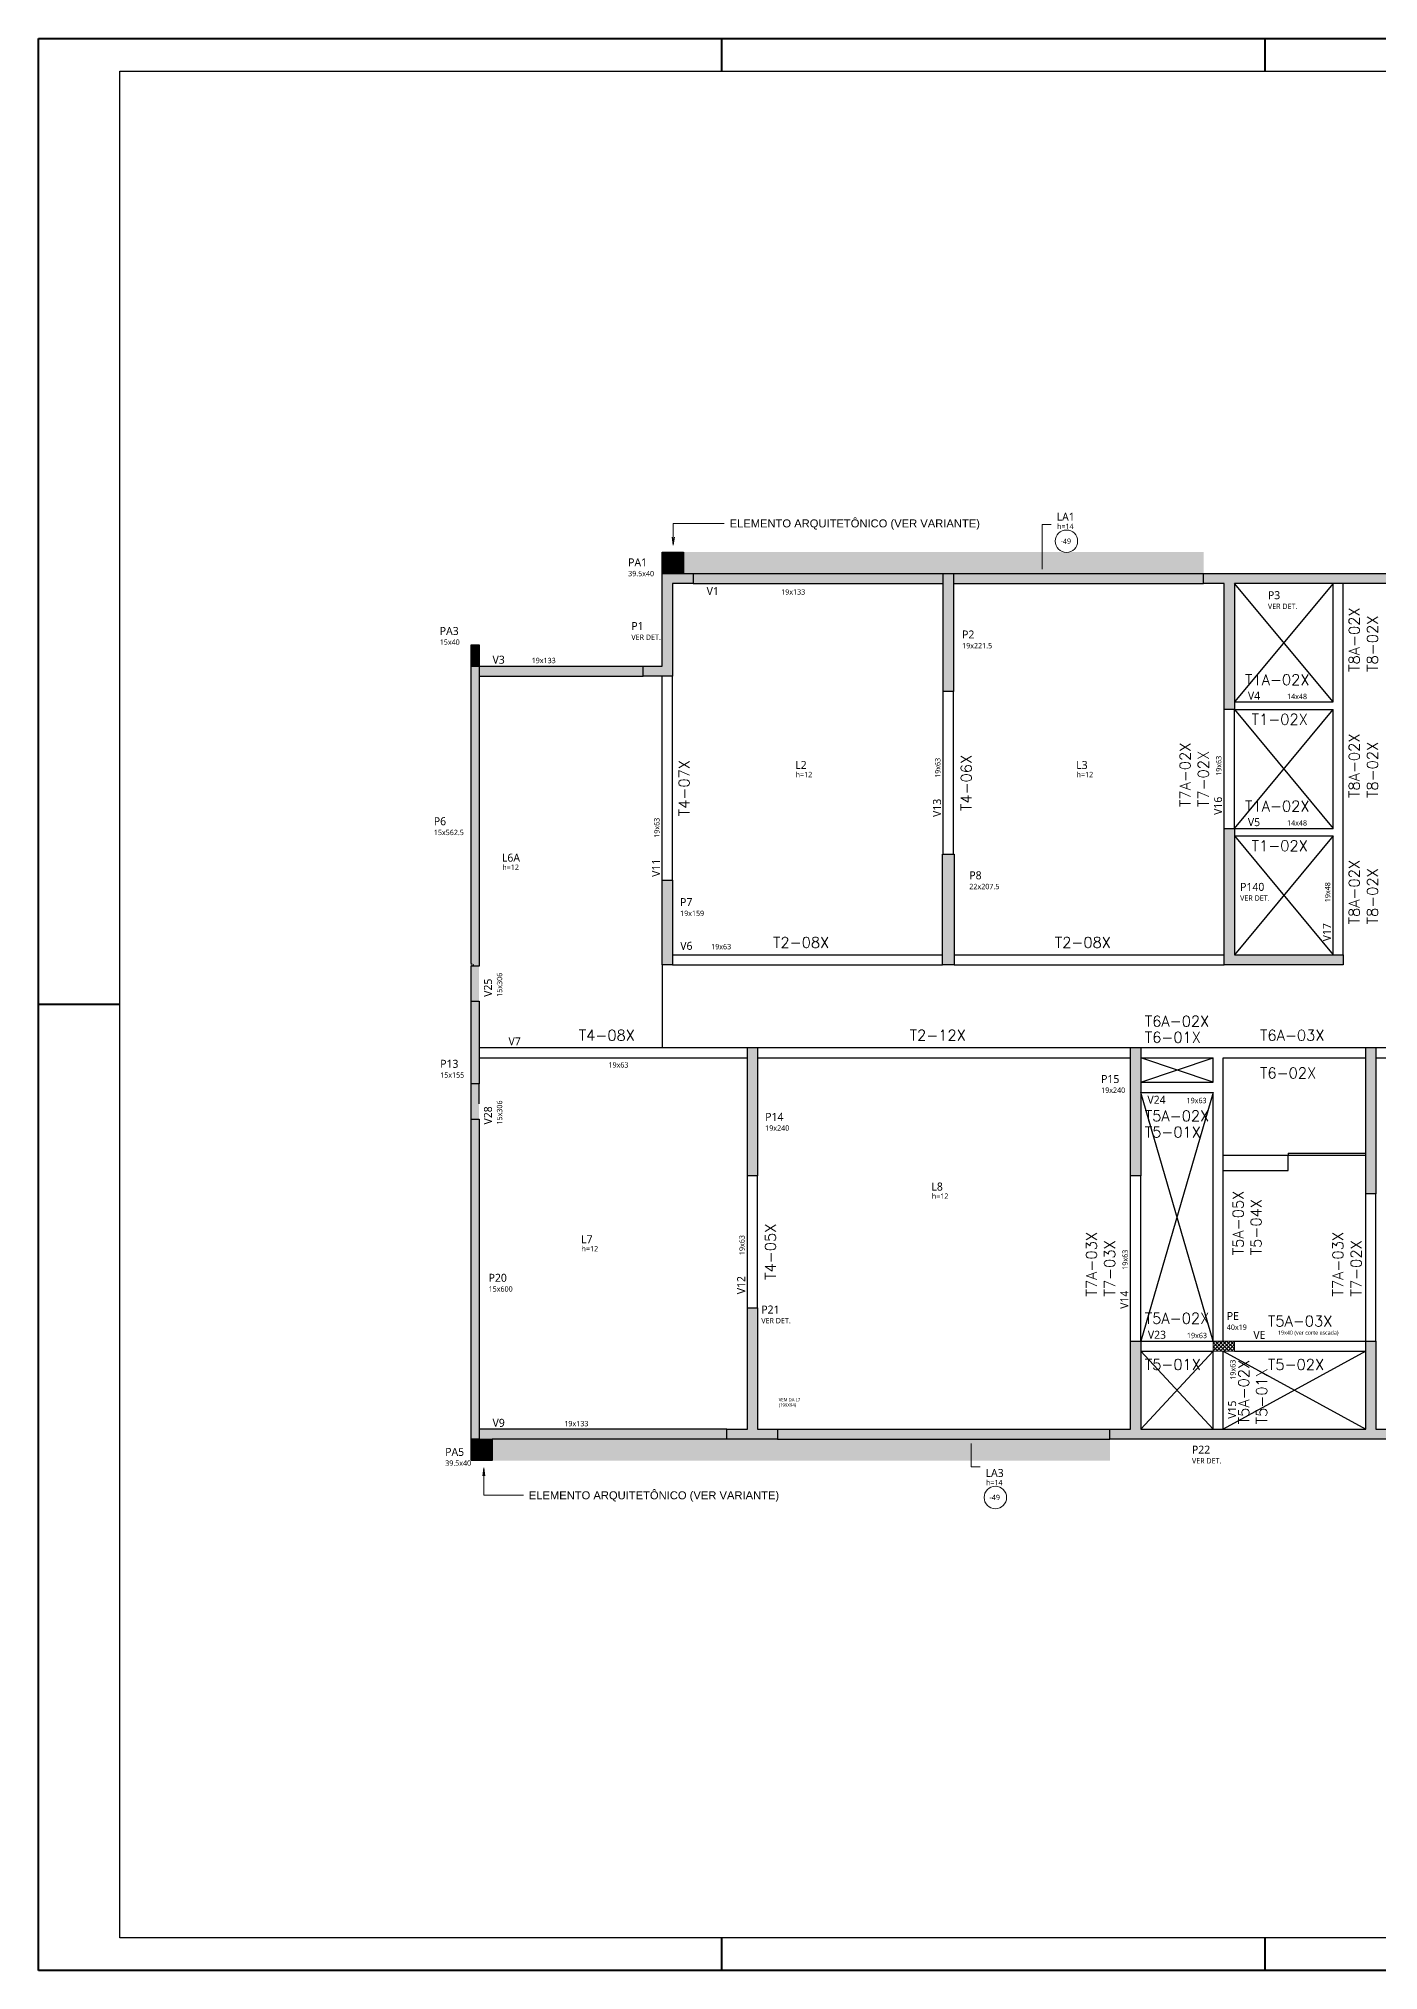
# Model space of a CAD drawing. Extents: x 23583 to 161354, y 153625 to 213918.
# Drawn here: x 23583 to 26093, y 210297 to 213918 of the extents above; entities that cross this region are included whole.
import ezdxf

# ---------------------------------------------------------------- set-up
doc = ezdxf.new("R2010")
doc.units = 0
doc.layers.get('0').update_dxf_attribs({"linetype": 'CONTINUOUS'})
doc.layers.add('A-DETL', color=7, linetype='CONTINUOUS', lineweight=18, true_color=0x00a600)
for name, color, linetype, lineweight in [('A-DETL-GENF', 7, 'CONTINUOUS', 18), ('A-FLOR', 7, 'CONTINUOUS', 25), ('A-FLOR-IDEN', 7, 'CONTINUOUS', 9), ('FOLHA', 255, 'CONTINUOUS', 40), ('G-ANNO-TEXT', 7, 'CONTINUOUS', 9), ('NOME DA VIGA', 6, 'CONTINUOUS', 25), ('S-BEAM', 7, 'CONTINUOUS', 25), ('S-BEAM-IDEN', 7, 'CONTINUOUS', 9), ('S-COLS', 7, 'CONTINUOUS', 25), ('S-COLS-IDEN', 7, 'CONTINUOUS', 9)]:
    doc.layers.add(name, color=color, linetype=linetype, lineweight=lineweight)
for name, color, linetype in [('Pilares', 5, 'CONTINUOUS'), ('VIGAS', 3, 'CONTINUOUS'), ('Vázio', 240, 'CONTINUOUS')]:
    doc.layers.add(name, color=color, linetype=linetype)
doc.styles.add('ARIAL', font='arial.ttf')
doc.styles.add('Gadugi', font='gadugi.ttf', dxfattribs={"height": 15})
doc.styles.add('Gadugi_1', font='gadugi.ttf', dxfattribs={"height": 22.5})
doc.styles.add('Gadugi_2', font='gadugi.ttf', dxfattribs={"height": 18.75})
doc.styles.add('Gadugi_3', font='gadugi.ttf', dxfattribs={"height": 0.2})
doc.styles.get("Standard").update_dxf_attribs({"font": 'ROMANS.SHX'})

# ---------------------------------------------------------------- blocks, each defined once
blk = doc.blocks.new('PED_COMPL_ESC_TRIANGULO_BAIXO_R00_2019 - 01-3741892-PL E 001 - FORMA DO PAVIMENTO TIPO 1')
at = {"layer": 'S-BEAM'}
for p, q in [((61, 28.1), (-61, 28.1)), ((-61, 0), (61, 0)), ((61, 0), (61, 28.1))]:
    blk.add_line(p, q, dxfattribs=at)
blk = doc.blocks.new('PED_COMPL_ESC_TRIANGULO_CIMA_R00_2019 - 01-3741802-PL E 001 - FORMA DO PAVIMENTO TIPO 1')
at = {"layer": 'S-BEAM'}
for p, q in [((-72.5, 3.9), (-72.5, 0.1)), ((-72.5, 3.9), (72.5, 3.9)), ((72.5, 0), (-72.5, 0))]:
    blk.add_line(p, q, dxfattribs=at)
blk = doc.blocks.new('PED_TAG_PILAR_R04 - PILAR VER DET_-2523782-PL E 001 - FORMA DO PAVIMENTO TIPO 1')
at = {"layer": 'S-COLS-IDEN', "insert": (0.115, -0.633), "char_height": 0.2, "width": 1.37089, "attachment_point": 1, "style": 'Gadugi_2'}
blk.add_mtext('VER DET.', dxfattribs=at)
blk = doc.blocks.new('PED_TAG_LAJE_R03 - TÍTULO_ESPESSURA_REBAIXO-2582888-PL E 001 - FORMA DO PAVIMENTO TIPO 1')
at = {"layer": 'A-FLOR-IDEN'}
blk.add_circle((-0.108, -0.761), 0.421, dxfattribs=at)

msp = doc.modelspace()

# ---------------------------------------------------------------- hatches: boundary and pattern name
at = {"layer": 'A-DETL-GENF', "true_color": 0x0000ff}
h = msp.add_hatch(dxfattribs=at)
h.set_pattern_fill('FP_1', color=5, style=0, pattern_type=2)
h.set_pattern_definition([(45, (26151.807, 212208.5495), (-3.535534, 3.535534), []), (135, (26151.807, 212208.5495), (-3.535534, -3.535534), [])])
h.paths.add_polyline_path([(25783.47, 211457.72), (25823.47, 211457.72), (25823.47, 211476.72), (25783.47, 211476.72)], flags=0)
at = {"layer": 'A-FLOR', "true_color": 0xa7d7e1}
for points in [[(25288.63, 212915.67), (25765.69, 212915.67), (25765.69, 212955.67), (24790.94, 212955.67), (24790.94, 212915.67), (25277.94, 212915.67)], [(24967.19, 211252.6), (25590.21, 211252.6), (25590.21, 211292.6), (24432.45, 211292.6), (24432.45, 211252.6), (24929.94, 211252.6)]]:
    msp.add_hatch(color=9, dxfattribs=at).paths.add_polyline_path(points, flags=0)
at = {"layer": 'S-BEAM', "true_color": 0xccffcc}
for points in [[(24809.19, 212896.67), (25277.94, 212896.67), (25277.94, 212915.67), (24809.19, 212915.67)], [(25296.94, 212896.67), (25765.69, 212896.67), (25765.69, 212915.67), (25296.94, 212915.67)], [(24534.94, 212723.1), (24715.69, 212723.1), (24715.69, 212742.1), (24407.95, 212742.1), (24407.95, 212723.1)], [(24432.45, 211292.6), (24872.19, 211292.6), (24872.19, 211311.6), (24407.95, 211311.6), (24407.95, 211292.6)], [(25590.21, 211292.6), (25590.21, 211311.6), (24967.19, 211311.6), (24967.19, 211292.6), (25288.63, 211292.6)]]:
    msp.add_hatch(color=254, dxfattribs=at).paths.add_polyline_path(points, flags=0)
at = {"layer": 'S-BEAM', "true_color": 0xe6b8b7}
for points in [[(24397.95, 212113.6), (24407.95, 212113.6), (24407.95, 212179.57), (24392.95, 212179.57), (24392.95, 212113.6)], [(24392.95, 211892.55), (24407.95, 211892.55), (24407.95, 211958.62), (24392.95, 211958.62), (24392.95, 211921.35)]]:
    msp.add_hatch(color=9, dxfattribs=at).paths.add_polyline_path(points, flags=0)
at = {"layer": 'S-COLS', "true_color": 0x808080}
for points in [[(24790.94, 212915.67), (24790.94, 212955.67), (24751.44, 212955.67), (24751.44, 212915.67)], [(24715.69, 212723.1), (24770.44, 212723.1), (24770.44, 212896.67), (24809.19, 212896.67), (24809.19, 212915.67), (24751.44, 212915.67), (24751.44, 212742.1), (24715.69, 212742.1)], [(25296.94, 212694.2), (25296.94, 212915.67), (25277.94, 212915.67), (25277.94, 212694.2), (25288.63, 212694.2)], [(26244.94, 212660.67), (26263.94, 212660.67), (26263.94, 212896.67), (26302.68, 212896.67), (26302.68, 212915.67), (25765.69, 212915.67), (25765.69, 212896.67), (25804.44, 212896.67), (25804.44, 212660.67), (25823.44, 212660.67), (25823.44, 212896.67), (26244.94, 212896.67), (26244.94, 212839.22)], [(24407.95, 212742.1), (24407.95, 212782.1), (24392.95, 212782.1), (24392.95, 212742.1)], [(24407.95, 212179.57), (24407.95, 212742.1), (24392.95, 212742.1), (24392.95, 212184.57), (24397.95, 212182.07), (24392.95, 212179.57), (24397.95, 212179.57)], [(26027.44, 212181.67), (26027.44, 212200.67), (25823.44, 212200.67), (25823.44, 212437.67), (25804.44, 212437.67), (25804.44, 212181.67)], [(25298.44, 212181.68), (25298.44, 212389.18), (25276.44, 212389.18), (25276.44, 212181.68), (25288.63, 212181.68)], [(24770.44, 212181.67), (24770.44, 212340.67), (24751.44, 212340.67), (24751.44, 212181.67)], [(24407.95, 211958.62), (24407.95, 212113.6), (24392.95, 212113.6), (24392.95, 211958.62)], [(24910.94, 211786.67), (24929.94, 211786.67), (24929.94, 212026.67), (24910.94, 212026.67), (24910.94, 211856.75)], [(25647.94, 211786.67), (25647.94, 212026.67), (25628.94, 212026.67), (25628.94, 211786.67)], [(26088.46, 211752.67), (26088.46, 212026.67), (26069.46, 212026.67), (26069.46, 211752.67)], [(24967.19, 211292.6), (24967.19, 211311.6), (24929.94, 211311.6), (24929.94, 211539.17), (24910.94, 211539.17), (24910.94, 211311.6), (24872.19, 211311.6), (24872.19, 211292.6)], [(25590.21, 211292.6), (26127.2, 211292.6), (26127.2, 211311.6), (26088.46, 211311.6), (26088.46, 211476.72), (26069.46, 211476.72), (26069.46, 211311.6), (25647.94, 211311.6), (25647.94, 211476.72), (25628.94, 211476.72), (25628.94, 211311.6), (25590.21, 211311.6)], [(24432.45, 211252.6), (24432.45, 211292.6), (24392.95, 211292.6), (24392.95, 211252.6)]]:
    msp.add_hatch(color=8, dxfattribs=at).paths.add_polyline_path(points, flags=0)
msp.add_hatch(color=8, dxfattribs=at).paths.add_polyline_path([(24392.95, 211292.6), (24407.95, 211292.6), (24407.95, 211892.55), (24392.95, 211892.55), (24392.95, 211890.05), (24392.95, 211887.55), (24392.95, 211856.75)])

# ---------------------------------------------------------------- linework, layer by layer
at = {"color": 30}
for p, q in [((23735.12, 213857.22), (29093.84, 213857.22)), ((23735.12, 210357.89), (23735.12, 213857.22)), ((29093.84, 210357.89), (23735.12, 210357.89))]:
    msp.add_line(p, q, dxfattribs=at)
at = {"layer": 'A-DETL', "color": 7}
for p, q in [((25480.31, 213007.52), (25463.31, 213007.52)), ((25463.31, 213007.52), (25463.31, 212923.52)), ((24392.95, 212184.57), (24392.95, 212179.57)), ((24397.95, 212182.07), (24392.95, 212184.57)), ((24392.95, 212179.57), (24397.95, 212182.07)), ((25823.47, 211476.72), (25783.47, 211476.72)), ((25783.47, 211476.72), (25783.47, 211457.72)), ((25783.47, 211457.72), (25823.47, 211457.72)), ((25823.47, 211457.72), (25823.47, 211476.72)), ((25330.09, 211240.6), (25330.09, 211284.6)), ((25347.09, 211240.6), (25330.09, 211240.6))]:
    msp.add_line(p, q, dxfattribs=at)
at = {"layer": 'FOLHA'}
for p, q in [((23582.71, 213918.18), (29154.81, 213918.18)), ((23582.71, 210296.93), (23582.71, 213918.18)), ((24862.95, 213857.22), (24862.95, 213918.18)), ((25881.05, 213857.22), (25881.05, 213918.18)), ((23735.12, 212107.56), (23582.71, 212107.56)), ((24862.95, 210296.93), (24862.95, 210357.89)), ((25881.05, 210296.93), (25881.05, 210357.89)), ((29154.81, 210296.93), (23582.71, 210296.93))]:
    msp.add_line(p, q, dxfattribs=at)
at = {"layer": 'G-ANNO-TEXT'}
for p, q in [((24772.01, 213009.43), (24825.13, 213009.43)), ((24772.01, 212968.79), (24772.01, 213009.43)), ((24825.13, 213009.43), (24867.47, 213009.43)), ((24772.01, 212968.79), (24770.03, 212983.79)), ((24772.01, 212968.79), (24773.98, 212983.79)), ((24416.78, 211238.73), (24414.8, 211223.73)), ((24416.78, 211238.73), (24418.75, 211223.73)), ((24416.78, 211238.73), (24416.78, 211187.48)), ((24416.78, 211187.48), (24491.2, 211187.48))]:
    msp.add_line(p, q, dxfattribs=at)
at = {"layer": 'Pilares', "color": 5}
for p, q in [((24751.44, 212915.67), (24751.44, 212955.67)), ((24751.44, 212955.67), (24790.94, 212955.67)), ((24790.94, 212955.67), (24790.94, 212915.67)), ((24751.44, 212742.1), (24751.44, 212915.67)), ((24751.44, 212915.67), (24809.19, 212915.67)), ((24790.94, 212915.67), (24751.44, 212915.67)), ((24809.19, 212896.67), (24770.44, 212896.67)), ((24770.44, 212896.67), (24770.44, 212723.1)), ((24809.19, 212915.67), (24809.19, 212896.67)), ((25277.94, 212694.2), (25277.94, 212915.67)), ((25277.94, 212915.67), (25296.94, 212915.67)), ((25296.94, 212915.67), (25296.94, 212694.2)), ((25765.69, 212915.67), (26302.68, 212915.67)), ((25765.69, 212896.67), (25765.69, 212915.67)), ((25804.44, 212896.67), (25765.69, 212896.67)), ((25804.44, 212660.67), (25804.44, 212896.67)), ((26244.94, 212896.67), (25823.44, 212896.67)), ((25823.44, 212896.67), (25823.44, 212660.67)), ((24392.95, 212742.1), (24392.95, 212782.1)), ((24392.95, 212782.1), (24407.95, 212782.1)), ((24407.95, 212782.1), (24407.95, 212742.1)), ((24392.95, 212184.57), (24392.95, 212742.1)), ((24392.95, 212742.1), (24407.95, 212742.1)), ((24407.95, 212742.1), (24392.95, 212742.1)), ((24407.95, 212742.1), (24407.95, 212179.57)), ((24715.69, 212723.1), (24715.69, 212742.1)), ((24715.69, 212742.1), (24751.44, 212742.1)), ((24770.44, 212723.1), (24715.69, 212723.1)), ((25296.94, 212694.2), (25277.94, 212694.2)), ((25823.44, 212660.67), (25804.44, 212660.67)), ((25804.44, 212181.67), (25804.44, 212437.67)), ((25804.44, 212437.67), (25823.44, 212437.67)), ((25823.44, 212437.67), (25823.44, 212200.67)), ((25276.44, 212181.68), (25276.44, 212389.18)), ((25276.44, 212389.18), (25298.44, 212389.18)), ((25298.44, 212389.18), (25298.44, 212181.68)), ((24751.44, 212181.67), (24751.44, 212340.67)), ((24751.44, 212340.67), (24770.44, 212340.67)), ((24770.44, 212340.67), (24770.44, 212181.67)), ((24407.95, 212179.57), (24392.95, 212179.57)), ((24770.44, 212181.67), (24751.44, 212181.67)), ((25298.44, 212181.68), (25276.44, 212181.68)), ((26027.44, 212181.67), (25804.44, 212181.67)), ((25823.44, 212200.67), (26027.44, 212200.67)), ((26027.44, 212200.67), (26027.44, 212181.67)), ((24392.95, 211958.62), (24392.95, 212113.6)), ((24392.95, 212113.6), (24407.95, 212113.6)), ((24407.95, 212113.6), (24407.95, 211958.62)), ((24910.94, 211786.67), (24910.94, 212026.67)), ((24910.94, 212026.67), (24929.94, 212026.67)), ((24929.94, 212026.67), (24929.94, 211786.67)), ((25628.94, 211786.67), (25628.94, 212026.67)), ((25628.94, 212026.67), (25647.94, 212026.67)), ((25647.94, 212026.67), (25647.94, 211786.67)), ((26069.46, 211752.67), (26069.46, 212026.67)), ((26069.46, 212026.67), (26088.46, 212026.67)), ((26088.46, 212026.67), (26088.46, 211752.67)), ((24407.95, 211958.62), (24392.95, 211958.62)), ((24392.95, 211292.6), (24392.95, 211892.55)), ((24392.95, 211892.55), (24407.95, 211892.55)), ((24407.95, 211892.55), (24407.95, 211292.6)), ((24929.94, 211786.67), (24910.94, 211786.67)), ((25647.94, 211786.67), (25628.94, 211786.67)), ((26088.46, 211752.67), (26069.46, 211752.67)), ((24910.94, 211311.6), (24910.94, 211539.17)), ((24910.94, 211539.17), (24929.94, 211539.17)), ((24929.94, 211539.17), (24929.94, 211311.6)), ((25628.94, 211311.6), (25628.94, 211476.72)), ((25628.94, 211476.72), (25647.94, 211476.72)), ((25647.94, 211476.72), (25647.94, 211311.6)), ((26069.46, 211311.6), (26069.46, 211476.72)), ((26069.46, 211476.72), (26088.46, 211476.72)), ((26088.46, 211476.72), (26088.46, 211311.6)), ((24872.19, 211292.6), (24872.19, 211311.6)), ((24872.19, 211311.6), (24910.94, 211311.6)), ((24929.94, 211311.6), (24967.19, 211311.6)), ((24967.19, 211311.6), (24967.19, 211292.6)), ((25590.21, 211292.6), (25590.21, 211311.6)), ((25590.21, 211311.6), (25628.94, 211311.6)), ((25647.94, 211311.6), (26069.46, 211311.6)), ((26088.46, 211311.6), (26127.2, 211311.6)), ((24407.95, 211292.6), (24392.95, 211292.6)), ((24392.95, 211252.6), (24392.95, 211292.6)), ((24392.95, 211292.6), (24432.45, 211292.6)), ((24432.45, 211292.6), (24432.45, 211252.6)), ((24967.19, 211292.6), (24872.19, 211292.6)), ((26127.2, 211292.6), (25590.21, 211292.6)), ((24432.45, 211252.6), (24392.95, 211252.6))]:
    msp.add_line(p, q, dxfattribs=at)
at = {"layer": 'VIGAS'}
for p, q in [((24809.19, 212915.67), (25277.94, 212915.67)), ((24809.19, 212896.67), (25277.94, 212896.67)), ((25296.94, 212915.67), (25765.69, 212915.67)), ((25296.94, 212896.67), (25765.69, 212896.67)), ((26008.44, 212674.67), (26008.44, 212896.67)), ((26027.44, 212200.67), (26027.44, 212896.67)), ((24407.95, 212742.1), (24715.69, 212742.1)), ((24407.95, 212723.1), (24715.69, 212723.1)), ((24751.44, 212340.67), (24751.44, 212723.1)), ((24770.44, 212340.67), (24770.44, 212723.1)), ((25277.94, 212389.18), (25277.94, 212694.2)), ((25296.94, 212389.18), (25296.94, 212694.2)), ((25804.44, 212437.67), (25804.44, 212660.67)), ((25823.44, 212674.67), (26008.44, 212674.67)), ((25823.44, 212437.67), (25823.44, 212660.67)), ((25823.44, 212660.67), (26008.44, 212660.67)), ((26008.44, 212437.67), (26008.44, 212660.67)), ((25823.44, 212437.67), (26008.44, 212437.67)), ((25823.44, 212423.67), (26008.44, 212423.67)), ((26008.44, 212200.67), (26008.44, 212423.67)), ((24392.95, 212113.6), (24392.95, 212179.57)), ((24751.44, 212181.67), (24751.44, 212026.67)), ((24770.44, 212200.67), (25276.44, 212200.67)), ((24770.44, 212181.67), (25276.44, 212181.67)), ((25298.44, 212200.67), (25804.44, 212200.67)), ((25298.44, 212181.67), (25804.44, 212181.67)), ((24407.95, 212026.67), (24910.94, 212026.67)), ((24929.94, 212026.67), (25628.94, 212026.67)), ((25647.94, 212026.67), (26069.46, 212026.67)), ((26088.46, 212026.67), (26594.45, 212026.67)), ((24407.95, 212007.67), (24910.94, 212007.67)), ((24929.94, 212007.67), (25628.94, 212007.67)), ((25647.94, 212007.67), (25783.47, 212007.67)), ((25783.47, 211961.67), (25783.47, 212007.67)), ((25802.47, 212007.67), (26069.46, 212007.67)), ((25802.47, 211476.72), (25802.47, 212007.67)), ((26088.46, 212007.67), (26594.45, 212007.67)), ((24392.95, 211892.55), (24392.95, 211958.62)), ((24407.95, 211921.35), (24407.95, 211958.62)), ((25647.94, 211961.67), (25783.47, 211961.67)), ((25647.94, 211942.67), (25783.47, 211942.67)), ((25783.47, 211476.72), (25783.47, 211942.67)), ((24910.94, 211539.17), (24910.94, 211786.67)), ((24929.94, 211539.17), (24929.94, 211786.67)), ((25628.94, 211476.72), (25628.94, 211786.67)), ((25647.94, 211476.72), (25647.94, 211786.67)), ((26069.46, 211476.72), (26069.46, 211752.67)), ((26088.46, 211476.72), (26088.46, 211752.67)), ((25647.94, 211476.72), (25783.47, 211476.72)), ((25647.94, 211457.72), (25783.47, 211457.72)), ((25783.47, 211311.6), (25783.47, 211457.72)), ((25802.47, 211311.6), (25802.47, 211457.72)), ((25823.47, 211476.72), (26069.46, 211476.72)), ((25823.47, 211457.72), (26069.46, 211457.72)), ((24872.19, 211311.6), (24407.95, 211311.6)), ((24967.19, 211311.6), (25590.21, 211311.6)), ((24872.19, 211292.6), (24432.45, 211292.6)), ((24967.19, 211292.6), (25590.21, 211292.6))]:
    msp.add_line(p, q, dxfattribs=at)
at = {"layer": 'Vázio'}
for p, q in [((26008.44, 212674.67), (25823.44, 212896.67)), ((26008.44, 212896.67), (25823.44, 212674.67)), ((25823.44, 212660.67), (26008.44, 212437.67)), ((25823.44, 212437.67), (26008.44, 212660.67)), ((25823.44, 212423.67), (26008.44, 212200.67)), ((26008.44, 212423.67), (25823.44, 212200.67)), ((25647.94, 211961.67), (25783.47, 212007.67)), ((25783.47, 211961.67), (25647.94, 212007.67)), ((25783.47, 211476.72), (25647.94, 211942.67)), ((25783.47, 211942.67), (25647.94, 211476.72)), ((25783.47, 211457.72), (25647.94, 211311.6)), ((25647.94, 211457.72), (25783.47, 211311.6)), ((25802.47, 211457.72), (26069.46, 211311.6)), ((26069.46, 211457.72), (25802.47, 211311.6))]:
    msp.add_line(p, q, dxfattribs=at)

# ---------------------------------------------------------------- block references
at = {"layer": 'A-FLOR-IDEN', "xscale": 49.99999999999998, "yscale": 49.99999999999998, "zscale": 49.99999999999998}
for p in [(25514.09, 213014.02), (25380.88, 211221.46)]:
    msp.add_blockref('PED_TAG_LAJE_R03 - TÍTULO_ESPESSURA_REBAIXO-2582888-PL E 001 - FORMA DO PAVIMENTO TIPO 1', p, dxfattribs=at)
at = {"layer": 'S-COLS-IDEN', "xscale": 49.99999999999998, "yscale": 49.99999999999998, "zscale": 49.99999999999998}
for p in [(25880.51, 212890.62), (24687.68, 212832.71), (25828.42, 212343.73), (24931.19, 211551.47), (25738.18, 211288.76)]:
    msp.add_blockref('PED_TAG_PILAR_R04 - PILAR VER DET_-2523782-PL E 001 - FORMA DO PAVIMENTO TIPO 1', p, dxfattribs=at)
at = {"layer": 'Vázio'}
for name, p in [('PED_COMPL_ESC_TRIANGULO_BAIXO_R00_2019 - 01-3741892-PL E 001 - FORMA DO PAVIMENTO TIPO 1', (25863.46, 211796.67)), ('PED_COMPL_ESC_TRIANGULO_CIMA_R00_2019 - 01-3741802-PL E 001 - FORMA DO PAVIMENTO TIPO 1', (25996.95, 211824.67))]:
    msp.add_blockref(name, p, dxfattribs=at)

# ---------------------------------------------------------------- texts
at = {"layer": 'A-FLOR-IDEN', "attachment_point": 1}
for s, insert, char_height, width, style in [('h=14', (25491.16, 213008.98), 10, 39.6835, 'Gadugi_1'), ('LA1', (25490.38, 213029.45), 15, 42.4894, 'Gadugi'), ('-49', (25497.78, 212981.07), 10, 25.2532, 'Gadugi_1'), ('h=12', (25001.26, 212543.63), 10, 39.6835, 'Gadugi_1'), ('L2', (25000.48, 212564.1), 15, 26.0548, 'Gadugi'), ('h=12', (25527.76, 212543.63), 10, 39.6835, 'Gadugi_1'), ('L3', (25526.98, 212564.1), 15, 26.0548, 'Gadugi'), ('L6A', (24450.86, 212390.32), 15, 42.4894, 'Gadugi'), ('h=12', (24451.64, 212369.84), 10, 39.6835, 'Gadugi_1'), ('L8', (25255.73, 211773.74), 15, 26.0548, 'Gadugi'), ('h=12', (25256.51, 211753.27), 10, 39.6835, 'Gadugi_1'), ('L7', (24599.31, 211675.07), 15, 26.0548, 'Gadugi'), ('h=12', (24600.1, 211654.59), 10, 39.6835, 'Gadugi_1'), ('VEM DA L7^J(199X94)', (24969.66, 211369.79), 6, 66.8824, 'Gadugi_2'), ('LA3', (25357.17, 211236.9), 15, 42.4894, 'Gadugi'), ('h=14', (25357.95, 211216.42), 10, 39.6835, 'Gadugi_1'), ('-49', (25364.56, 211188.51), 10, 25.2532, 'Gadugi_1')]:
    msp.add_mtext(s, dxfattribs=dict(at, insert=insert, char_height=char_height, width=width, style=style))
at = {"layer": 'G-ANNO-TEXT', "attachment_point": 1}
for s, insert, char_height, width, style in [('ELEMENTO ARQUITETÔNICO (VER VARIANTE)', (24877.47, 213016.93), 15, 577.215, 'ARIAL'), ('VE ', (25858.97, 211495.68), 15, 36.0759, 'Gadugi'), ('19x40 (ver corte escada)', (25905.12, 211496.12), 7.5, 137.4894, 'Gadugi_3'), ('ELEMENTO ARQUITETÔNICO (VER VARIANTE)', (24501.2, 211194.98), 15, 577.215, 'ARIAL')]:
    msp.add_mtext(s, dxfattribs=dict(at, insert=insert, char_height=char_height, width=width, style=style))
at = {"layer": 'NOME DA VIGA', "color": 32, "linetype": 'Continuous'}
for s, p in [('T8A-02X', (26058.08, 212731.21)), ('T8-02X', (26092.26, 212731.21)), ('T8A-02X', (26058.08, 212494.71)), ('T4-06X', (25331.05, 212470.23)), ('T7A-02X', (25741.12, 212477.71)), ('T7-02X', (25775.29, 212477.71)), ('T8-02X', (26092.26, 212494.71)), ('T4-07X', (24802.29, 212460.42)), ('T8A-02X', (26058.08, 212257.71)), ('T8-02X', (26092.26, 212257.71)), ('T5A-05X', (25840.55, 211637.54)), ('T5-04X', (25874.24, 211637.54)), ('T4-05X', (24964.05, 211591.46)), ('T7A-03X', (25565.62, 211560.24)), ('T7-03X', (25599.79, 211560.24)), ('T7A-03X', (26027.49, 211560.24)), ('T7-02X', (26061.67, 211560.24)), ('T5A-02X', (25850.98, 211320.61)), ('T5-01X', (25884.68, 211320.61))]:
    msp.add_text(s, height=20.16, rotation=90, dxfattribs=at).set_placement(p)
for s, p in [('T1A-02X', (25843.34, 212706.27)), ('T1-02X', (25855.74, 212632.06)), ('T1A-02X', (25843.34, 212469.27)), ('T1-02X', (25855.74, 212395.06)), ('T2-08X', (24958.89, 212213.81)), ('T2-08X', (25486.89, 212213.81)), ('T6A-02X', (25655.52, 212066.15)), ('T4-08X', (24594.9, 212039.81)), ('T2-12X', (25214.89, 212039.81)), ('T6-01X', (25655.52, 212035.92)), ('T6A-03X', (25871.41, 212039.81)), ('T6-02X', (25871.41, 211969.07)), ('T5A-02X', (25655.52, 211888.56)), ('T5-01X', (25655.52, 211858.33)), ('T5A-02X', (25655.52, 211509.19)), ('T5A-03X', (25886.28, 211503.95)), ('T5-01X', (25655.52, 211422.62)), ('T5-02X', (25886.28, 211422.62))]:
    msp.add_text(s, height=20.16, dxfattribs=at).set_placement(p)
at = {"layer": 'S-BEAM-IDEN', "attachment_point": 1}
for s, insert, char_height, width, style in [('V1', (24834.52, 212889.92), 15, 30.0633, 'Gadugi'), ('19x133', (24974.13, 212885.99), 10, 54.1139, 'Gadugi_1'), ('V3', (24433.28, 212761.37), 15, 30.0633, 'Gadugi'), ('19x133', (24506.57, 212757.44), 10, 54.1139, 'Gadugi_1'), ('V4', (25848.77, 212693.94), 15, 30.0633, 'Gadugi'), ('14x48', (25922.07, 212690.01), 10, 44.8945, 'Gadugi_1'), ('V5', (25848.77, 212456.94), 15, 30.0633, 'Gadugi'), ('14x48', (25922.07, 212453.01), 10, 44.8945, 'Gadugi_1'), ('V6', (24785.09, 212224.98), 15, 30.0633, 'Gadugi'), ('19x63', (24842.93, 212221.04), 10, 44.8945, 'Gadugi_1'), ('V7', (24463.17, 212045.94), 15, 30.0633, 'Gadugi'), ('19x63', (24650.52, 211999.34), 10, 44.8945, 'Gadugi_1'), ('V24', (25660.52, 211936.49), 15, 44.0928, 'Gadugi'), ('19x63', (25733.82, 211932.56), 10, 44.8945, 'Gadugi_1'), ('V23', (25661.27, 211495.99), 15, 44.0928, 'Gadugi'), ('19x63', (25734.57, 211492.06), 10, 44.8945, 'Gadugi_1'), ('V9', (24433.28, 211330.87), 15, 30.0633, 'Gadugi'), ('19x133', (24567.85, 211326.94), 10, 54.1139, 'Gadugi_1')]:
    msp.add_mtext(s, dxfattribs=dict(at, insert=insert, char_height=char_height, width=width, style=style))
at = {"layer": 'S-BEAM-IDEN', "attachment_point": 1, "rotation": 90}
for s, insert, char_height, width, style in [('19x63', (25262.61, 212532.42), 10, 44.8945, 'Gadugi_1'), ('19x63', (25789.11, 212536.3), 10, 44.8945, 'Gadugi_1'), ('V16', (25785.17, 212463), 15, 44.0928, 'Gadugi'), ('V13', (25258.67, 212459.12), 15, 44.0928, 'Gadugi'), ('19x63', (24736.11, 212420.14), 10, 44.8945, 'Gadugi_1'), ('V11', (24732.17, 212346.84), 15, 44.0928, 'Gadugi'), ('19x48', (25993.11, 212299.3), 10, 44.8945, 'Gadugi_1'), ('V17', (25989.17, 212226), 15, 44.0928, 'Gadugi'), ('V25', (24417.19, 212121.94), 15, 44.0928, 'Gadugi'), ('15x306', (24441.41, 212121.94), 10, 54.1139, 'Gadugi_1'), ('V28', (24417.19, 211882.58), 15, 44.0928, 'Gadugi'), ('15x306', (24441.41, 211882.58), 10, 54.1139, 'Gadugi_1'), ('19x63', (24895.61, 211637.8), 10, 44.8945, 'Gadugi_1'), ('19x63', (25613.61, 211610.37), 10, 44.8945, 'Gadugi_1'), ('V12', (24891.67, 211564.5), 15, 44.0928, 'Gadugi'), ('V14', (25609.67, 211537.08), 15, 44.0928, 'Gadugi'), ('19x63', (25815.52, 211404.3), 10, 44.8945, 'Gadugi_1'), ('V15', (25811.59, 211331.01), 15, 44.0928, 'Gadugi')]:
    msp.add_mtext(s, dxfattribs=dict(at, insert=insert, char_height=char_height, width=width, style=style))
at = {"layer": 'S-COLS-IDEN', "attachment_point": 1}
for s, insert, char_height, width, style in [('PA1', (24687.35, 212943.88), 15, 44.8945, 'Gadugi'), ('39.5x40', (24687.35, 212920.39), 10, 57.7215, 'Gadugi_1'), ('P3', (25886.25, 212882.39), 15, 28.4599, 'Gadugi'), ('P1', (24693.42, 212824.48), 15, 28.4599, 'Gadugi'), ('15x40', (24334.37, 212791.84), 10, 44.8945, 'Gadugi_1'), ('PA3', (24334.37, 212815.33), 15, 44.8945, 'Gadugi'), ('19x221.5', (25313.19, 212785.21), 10, 66.9409, 'Gadugi_1'), ('P2', (25313.19, 212808.7), 15, 28.4599, 'Gadugi'), ('15x562.5', (24323.24, 212435.11), 10, 66.9409, 'Gadugi_1'), ('P6', (24323.24, 212458.6), 15, 28.4599, 'Gadugi'), ('P8', (25326.75, 212357.23), 15, 28.4599, 'Gadugi'), ('22x207.5', (25326.75, 212333.74), 10, 66.9409, 'Gadugi_1'), ('P140', (25834.17, 212335.5), 15, 56.519, 'Gadugi'), ('19x159', (24784.69, 212283.44), 10, 54.1139, 'Gadugi_1'), ('P7', (24784.69, 212306.93), 15, 28.4599, 'Gadugi'), ('P13', (24335.14, 212003.93), 15, 42.4894, 'Gadugi'), ('15x155', (24335.14, 211980.44), 10, 54.1139, 'Gadugi_1'), ('19x240', (25573.7, 211951.94), 10, 54.1139, 'Gadugi_1'), ('P15', (25573.7, 211975.43), 15, 42.4894, 'Gadugi'), ('19x240', (24944.19, 211880.94), 10, 54.1139, 'Gadugi_1'), ('P14', (24944.19, 211904.43), 15, 42.4894, 'Gadugi'), ('P20', (24425.91, 211602.74), 15, 42.4894, 'Gadugi'), ('15x600', (24425.91, 211579.25), 10, 54.1139, 'Gadugi_1'), ('P21', (24936.93, 211543.23), 15, 42.4894, 'Gadugi'), ('PE', (25809.21, 211531.11), 15, 27.2574, 'Gadugi'), ('40x19', (25809.21, 211507.62), 10, 44.8945, 'Gadugi_1'), ('PA5', (24344.52, 211276.36), 15, 44.8945, 'Gadugi'), ('P22', (25743.92, 211280.52), 15, 42.4894, 'Gadugi'), ('39.5x40', (24344.52, 211252.87), 10, 57.7215, 'Gadugi_1')]:
    msp.add_mtext(s, dxfattribs=dict(at, insert=insert, char_height=char_height, width=width, style=style))

doc.saveas('drawing.dxf')
